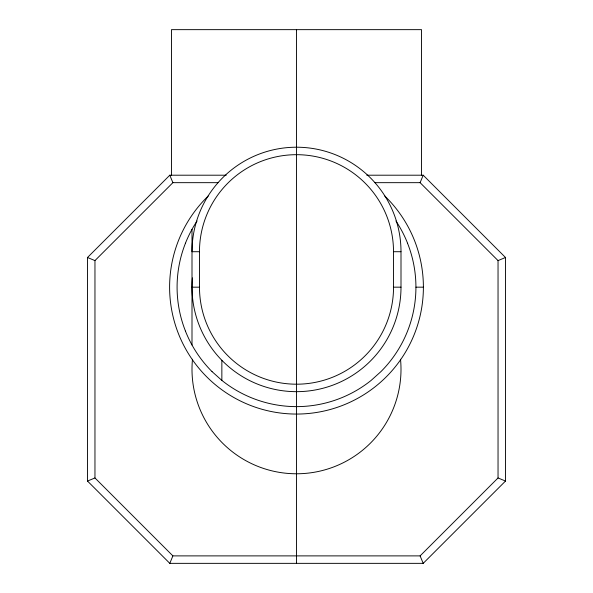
<?xml version="1.0" encoding="UTF-8"?>
<svg xmlns="http://www.w3.org/2000/svg" width="593" height="593" viewBox="0 0 593 593"><rect width="100%" height="100%" fill="white"/><g stroke="black" fill="none" stroke-linecap="round" stroke-linejoin="round"><path stroke-width="0.89" d="M296.5 414.033L296.5 29.65M226.215 175.202L169.798 175.202L87.497 257.503L87.497 481.049L169.798 563.35L172.889 555.886L420.111 555.886L498.038 477.958L498.038 260.594L420.111 182.666L374.909 182.666M420.111 182.666L423.202 175.202L366.785 175.202M172.889 555.886L94.962 477.958L94.962 260.594L172.889 182.666L218.091 182.666M169.798 563.35L423.202 563.35L505.503 481.049L505.503 257.503L423.202 175.202M498.038 260.594L505.503 257.503M87.497 481.049L94.962 477.958M393.515 251.699A97.022 97.022 0 0 0 296.485 154.684A97.022 97.022 0 0 0 199.47 251.714L191.999 251.714A104.501 104.501 0 0 1 296.5 147.212A104.501 104.501 0 0 1 401.001 251.714L401.001 287.168A104.501 104.501 0 0 1 291.86 391.565A104.501 104.501 0 0 1 192.414 277.895M401.001 251.714L393.537 251.714L393.537 287.168A97.022 97.022 0 0 1 296.515 384.197A97.022 97.022 0 0 1 199.485 287.182L191.999 287.168M393.537 287.168L401.001 287.168M415.93 287.168L423.395 287.168M87.497 257.503L94.962 260.594M498.038 477.958L505.503 481.049M407.539 243.241A119.371 119.371 0 0 1 407.539 331.131A119.423 119.423 0 0 1 380.936 371.611L371.144 380.402A119.571 119.571 0 0 1 296.5 406.628A119.571 119.571 0 0 1 221.856 380.395L212.049 371.626M420.111 555.886L423.202 563.35M169.798 175.202L172.889 182.666M421.527 175.417L421.527 29.65L171.473 29.65L171.473 175.417M296.5 413.81L296.5 563.35M221.856 360.307L221.856 380.402M199.463 251.714L199.463 287.168M197.069 221.026A119.675 119.675 0 0 0 192.006 229.358L191.999 344.985A119.675 119.675 0 0 0 212.042 371.626M400.52 359.247A104.501 104.501 0 0 1 296.5 473.777A104.501 104.501 0 0 1 192.48 359.247M384.353 195.608A126.895 126.895 0 0 1 386.844 376.273A126.895 126.895 0 0 1 206.156 376.273A126.895 126.895 0 0 1 208.647 195.608M191.999 344.985A119.089 119.089 0 0 1 185.453 331.131M185.453 243.204A119.074 119.074 0 0 1 191.999 229.358M185.468 331.094A119.423 119.423 0 0 1 185.468 243.204M395.931 220.981A119.423 119.423 0 0 1 407.539 243.167"/></g></svg>
